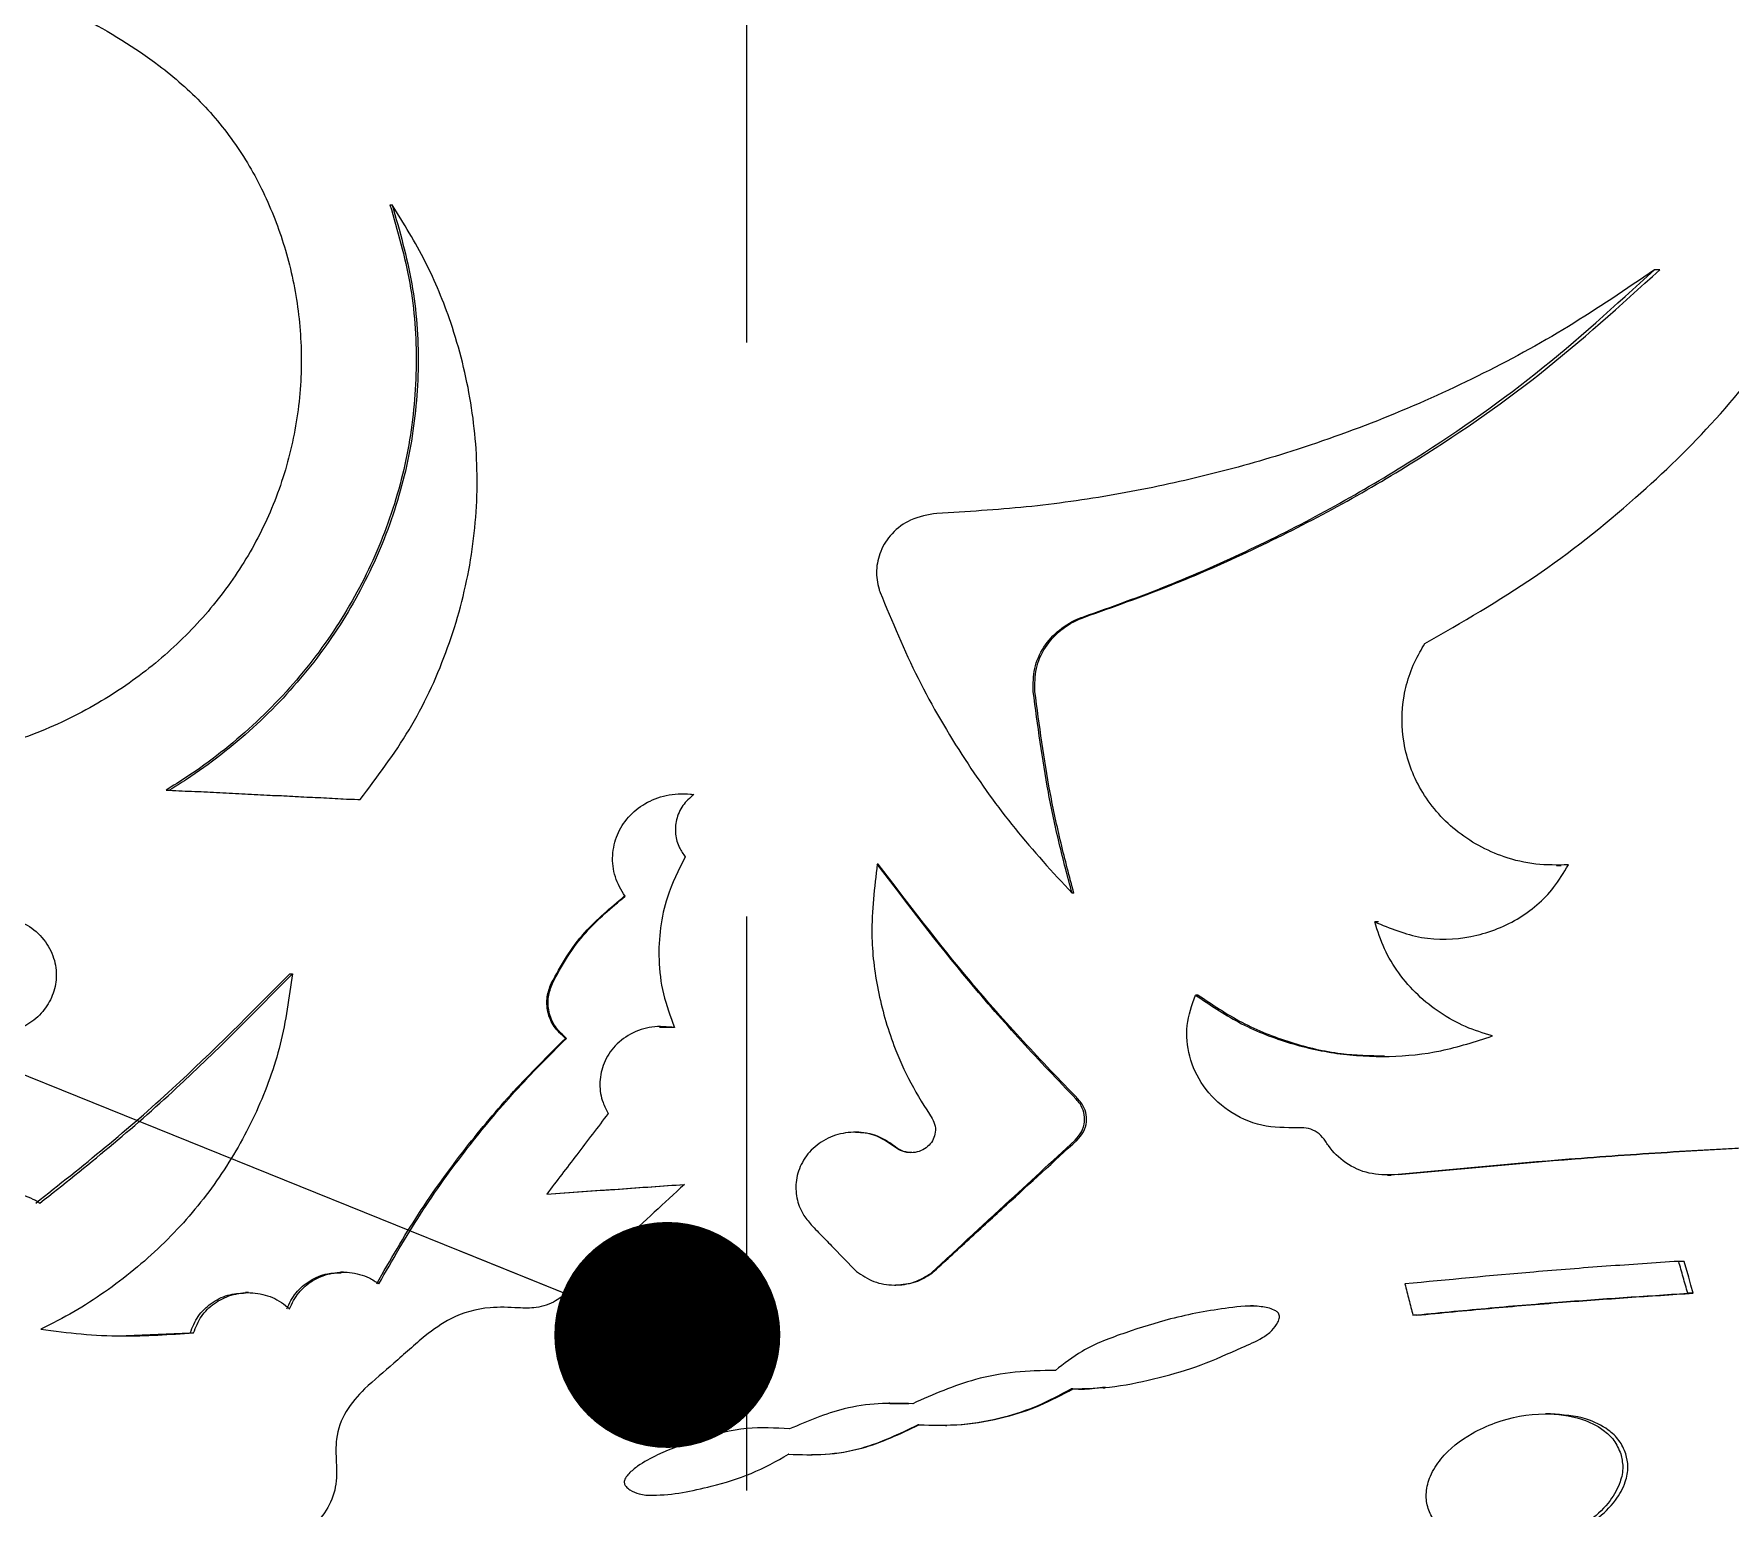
# Model space of a CAD drawing. Header units: millimetres. Extents: x 8 to 871, y 8 to 585.
# Drawn here: x 731.63 to 739.13, y 293.43 to 299.95 of the extents above; entities that cross this region are included whole.
import ezdxf

# ---------------------------------------------------------------- set-up
doc = ezdxf.new("R2010")
doc.units = ezdxf.units.MM
doc.linetypes.add('CENTERX2', pattern=[20.32, 12.7, -2.54, 2.54, -2.54])
doc.layers.add('CENTERLINE', color=4, linetype='CENTERX2')
doc.layers.add('TEXT', color=2, linetype='Continuous')
doc.layers.add('OUTLINE', color=7, linetype='Continuous', lineweight=25)
doc.dimstyles.new('SLDDIMSTYLE19', dxfattribs={"dimtxt": 0.18, "dimasz": 1, "dimexe": 0, "dimexo": 0.0625, "dimgap": 0, "dimtad": 0, "dimtih": 1, "dimtoh": 1, "dimdec": 0, "dimrnd": 1e-09, "dimzin": 0, "dimdsep": 46, "dimtxsty": 'Standard', "dimblk1": 'DOT', "dimblk2": 'DOT', "dimsah": 1, "dimcen": 0.09, "dimadec": 0, "dimazin": 0, "dimtfac": 1, "dimtdec": 0, "dimtofl": 0, "dimtmove": 0, "dimatfit": 3, "dimldrblk": 'DOT', "dimfxl": 0, "dimfrac": 2, "dimtolj": 1, "dimtzin": 0, "dimarcsym": 0})

# ---------------------------------------------------------------- blocks, each defined once
blk = doc.blocks.new('_Dot')
at = {"color": 0, "linetype": 'ByBlock', "lineweight": -2}
blk.add_line((-0.5, 0), (-1, 0), dxfattribs=at)
at = {"color": 0, "linetype": 'ByBlock', "const_width": 0.5}
blk.add_lwpolyline([(-0.25, 0, 1), (0.25, 0, 1)], format="xyb", close=True, dxfattribs=at)

msp = doc.modelspace()

# ---------------------------------------------------------------- linework, layer by layer
at = {"layer": 'CENTERLINE'}
msp.add_line((734.7799, 156.34842), (734.7799, 430.8663), dxfattribs=at)
at = {"layer": 'OUTLINE'}
for p, q in [((733.20086, 299.1977), (733.21008, 299.1977)), ((738.81822, 298.9096), (738.79464, 298.9096)), ((732.21099, 296.60771), (732.22601, 296.60771)), ((733.05888, 296.56571), (733.06895, 296.56571)), ((735.36021, 296.28031), (735.35682, 296.28031)), ((738.36098, 296.27468), (738.3822, 296.27468)), ((734.2375, 296.13784), (734.24067, 296.13784)), ((736.22666, 296.15131), (736.21819, 296.15131)), ((737.57343, 296.02463), (737.55709, 296.02463)), ((732.7573, 295.79497), (732.76914, 295.79497)), ((736.77612, 295.70092), (736.76443, 295.70092)), ((733.97695, 295.50913), (733.98164, 295.50913)), ((734.45772, 295.55726), (734.39315, 295.55653)), ((736.24578, 295.23974), (736.2372, 295.23974)), ((735.25989, 295.09385), (735.25707, 295.09385)), ((736.24081, 295.05918), (736.23226, 295.05918)), ((737.61328, 294.9034), (737.63047, 294.9034)), ((738.92631, 294.52254), (738.90203, 294.52254)), ((732.99491, 294.4746), (732.98406, 294.4746)), ((735.59786, 294.4695), (735.59307, 294.4695)), ((732.57534, 294.38406), (732.56192, 294.38406)), ((735.4341, 294.41786), (735.43803, 294.41786)), ((738.96646, 294.38162), (738.94194, 294.38162)), ((737.02136, 294.32534), (737.00814, 294.32534)), ((737.74347, 294.28424), (737.72611, 294.28424)), ((732.03418, 294.19427), (732.31724, 294.20623)), ((732.31724, 294.20623), (732.33166, 294.20623)), ((736.05766, 294.03868), (736.04995, 294.03868)), ((736.22214, 293.9584), (736.21369, 293.9584)), ((735.41185, 293.89498), (735.40805, 293.89498)), ((735.49601, 293.89282), (735.41183, 293.89266)), ((738.33484, 293.84757), (738.31388, 293.84757)), ((735.54069, 293.7991), (735.53623, 293.7991)), ((735.65891, 293.79696), (735.66425, 293.79696)), ((734.96504, 293.66877), (734.96396, 293.66877)), ((735.06732, 293.66622), (735.06906, 293.66622))]:
    msp.add_line(p, q, dxfattribs=at)
at = {"layer": 'OUTLINE', "flags": 128}
for points in [[(738.96646, 294.38162), (738.95639, 294.41699), (738.94631, 294.45235), (738.92631, 294.52254)], [(736.35541, 293.96272), (736.36031, 293.96272), (736.36476, 293.96272)], [(734.78273, 293.57778), (734.78274, 293.57778), (734.78275, 293.57778)]]:
    msp.add_lwpolyline(points, dxfattribs=at)
at = {"layer": 'OUTLINE'}
for points, knots in [([(731.48437, 300.20378), (731.60423, 300.14626), (731.84354, 300.03141), (732.14739, 299.84953), (732.37838, 299.64642), (732.54167, 299.44212), (732.66579, 299.21231), (732.75535, 298.96138), (732.80568, 298.69391), (732.81368, 298.41185), (732.77325, 298.12801), (732.68544, 297.85162), (732.55116, 297.59593), (732.37706, 297.36515), (732.1674, 297.16397), (731.9209, 296.99018), (731.64154, 296.85318), (731.33097, 296.75745), (731.00344, 296.71969), (730.66643, 296.74822), (730.33709, 296.83851), (730.12089, 296.91597), (730.01267, 296.95475)], [0, 0, 0, 0, 0.06523381, 0.13024217, 0.17270901, 0.21513839, 0.25750916, 0.2998999, 0.34500005, 0.39009304, 0.43737027, 0.48464378, 0.5313832, 0.57814328, 0.62571409, 0.67329371, 0.7255958, 0.7778864, 0.83234253, 0.88679585, 0.9433346, 1, 1, 1, 1]), ([(733.20086, 299.1977), (733.23413, 299.08264), (733.30066, 298.85254), (733.32656, 298.4924), (733.2938, 298.13407), (733.20143, 297.78622), (733.05224, 297.45945), (732.85089, 297.1565), (732.5994, 296.8872), (732.37614, 296.71067), (732.24101, 296.62643), (732.21099, 296.60771)], [0, 0, 0, 0, 0.1194675, 0.2389096, 0.3584066, 0.4779111, 0.5970648, 0.7162374, 0.8403758, 0.964541, 1, 1, 1, 1]), ([(733.21008, 299.1977), (733.24331, 299.08196), (733.30977, 298.85049), (733.33512, 298.48835), (733.30154, 298.12815), (733.20804, 297.77857), (733.05739, 297.45029), (732.85437, 297.14647), (732.60119, 296.87698), (732.38135, 296.70469), (732.25101, 296.62332), (732.22601, 296.60771)], [0, 0, 0, 0, 0.1202795, 0.2405352, 0.3608432, 0.4811593, 0.6011404, 0.7211396, 0.8457624, 0.9704117, 1, 1, 1, 1]), ([(733.06895, 296.56571), (733.14476, 296.66646), (733.29636, 296.86794), (733.45781, 297.21251), (733.55997, 297.57815), (733.59706, 297.95246), (733.56825, 298.32299), (733.48486, 298.65508), (733.36382, 298.94899), (733.26133, 299.11479), (733.21008, 299.1977)], [0, 0, 0, 0, 0.1336305, 0.2672177, 0.4010944, 0.5349638, 0.6642188, 0.7934944, 0.896736, 1, 1, 1, 1]), ([(738.79464, 298.9096), (738.66913, 298.82399), (738.4173, 298.6522), (738.01511, 298.43422), (737.597, 298.24674), (737.18711, 298.10098), (736.78971, 297.99039), (736.40642, 297.91096), (736.01627, 297.85514), (735.75252, 297.83954), (735.62064, 297.83174)], [0, 0, 0, 0, 0.13422467, 0.26931586, 0.4035423, 0.53860862, 0.65292722, 0.76724482, 0.88362068, 1, 1, 1, 1]), ([(736.26831, 297.37416), (736.39312, 297.41884), (736.64316, 297.50835), (737.00726, 297.66957), (737.3624, 297.85017), (737.78952, 298.10129), (738.28083, 298.44069), (738.62274, 298.75272), (738.79464, 298.9096)], [0, 0, 0, 0, 0.13329202, 0.26703536, 0.40032812, 0.53408132, 0.76575192, 1, 1, 1, 1]), ([(736.27706, 297.37416), (736.40196, 297.41859), (736.65216, 297.50761), (737.01666, 297.66788), (737.37234, 297.84736), (737.80215, 298.09801), (738.29823, 298.438), (738.64425, 298.75182), (738.81822, 298.9096)], [0, 0, 0, 0, 0.1327263, 0.2658936, 0.3986209, 0.5317992, 0.7645948, 1, 1, 1, 1]), ([(737.77929, 297.25563), (737.94352, 297.35043), (738.27198, 297.54003), (738.69904, 297.87998), (739.07558, 298.24359), (739.28152, 298.50577), (739.38506, 298.6376)], [0, 0, 0, 0, 0.2661057, 0.5322282, 0.7648022, 1, 1, 1, 1]), ([(735.62064, 297.83174), (735.58053, 297.82525), (735.50641, 297.81325), (735.41957, 297.74796), (735.36742, 297.66784), (735.34878, 297.58039), (735.35684, 297.51791), (735.36753, 297.4869), (735.36918, 297.48208)], [0, 0, 0, 0, 0.2403493, 0.444209, 0.6299455, 0.8031457, 0.9694737, 1, 1, 1, 1]), ([(735.36918, 297.48208), (735.42229, 297.3541), (735.52851, 297.09812), (735.73346, 296.7503), (735.96117, 296.43128), (736.13225, 296.24492), (736.21819, 296.15131)], [0, 0, 0, 0, 0.2612983, 0.5225875, 0.760189, 1, 1, 1, 1]), ([(736.04663, 297.04319), (736.04635, 297.07773), (736.0458, 297.14688), (736.0894, 297.24292), (736.16006, 297.32134), (736.22603, 297.35921), (736.26419, 297.3727), (736.26831, 297.37416)], [0, 0, 0, 0, 0.23934157, 0.47907626, 0.71662392, 0.96941366, 1, 1, 1, 1]), ([(736.05407, 297.04319), (736.05378, 297.07755), (736.0532, 297.14634), (736.09654, 297.24194), (736.16689, 297.32024), (736.23331, 297.35869), (736.27223, 297.37245), (736.27706, 297.37416)], [0, 0, 0, 0, 0.2375773, 0.4755361, 0.7116095, 0.9641744, 1, 1, 1, 1]), ([(738.41396, 296.27652), (738.36588, 296.27588), (738.26976, 296.27461), (738.1351, 296.30643), (738.01551, 296.35902), (737.91399, 296.42702), (737.82793, 296.51104), (737.73899, 296.63515), (737.67512, 296.81004), (737.67543, 297.02531), (737.72773, 297.17228), (737.77159, 297.24318), (737.77929, 297.25563)], [0, 0, 0, 0, 0.0996381, 0.1992134, 0.2845914, 0.3699433, 0.4513199, 0.5326708, 0.6848853, 0.827625, 0.9697274, 1, 1, 1, 1]), ([(736.21819, 296.15131), (736.19863, 296.22521), (736.15952, 296.37302), (736.09604, 296.66952), (736.06632, 296.89427), (736.04663, 297.04319)], [0, 0, 0, 0, 0.252284, 0.504569, 1, 1, 1, 1]), ([(736.22666, 296.15131), (736.20699, 296.22518), (736.16765, 296.37293), (736.1038, 296.66942), (736.07389, 296.89422), (736.05407, 297.04319)], [0, 0, 0, 0, 0.2522282, 0.5044578, 1, 1, 1, 1]), ([(732.21099, 296.60771), (732.28515, 296.60404), (732.43348, 296.59668), (732.71608, 296.58268), (732.92461, 296.57236), (733.05888, 296.56571)], [0, 0, 0, 0, 0.2625853, 0.5251705, 1, 1, 1, 1]), ([(732.22601, 296.60771), (732.30018, 296.60401), (732.4485, 296.59662), (732.72944, 296.58262), (732.93632, 296.57231), (733.06895, 296.56571)], [0, 0, 0, 0, 0.2641264, 0.5282518, 1, 1, 1, 1]), ([(734.24067, 296.13784), (734.22424, 296.16562), (734.19135, 296.2212), (734.18089, 296.3185), (734.20187, 296.41122), (734.25269, 296.49135), (734.32798, 296.55287), (734.42359, 296.58979), (734.49927, 296.59407), (734.53959, 296.58852), (734.54444, 296.58785)], [0, 0, 0, 0, 0.1381799, 0.2765367, 0.4106606, 0.5425771, 0.6791588, 0.8240548, 0.9788511, 1, 1, 1, 1]), ([(734.54444, 296.58785), (734.52724, 296.57255), (734.49277, 296.54191), (734.4651, 296.47846), (734.46073, 296.4128), (734.47639, 296.35519), (734.49772, 296.32496), (734.50707, 296.3117)], [0, 0, 0, 0, 0.2196607, 0.4399606, 0.6453849, 0.844473, 1, 1, 1, 1]), ([(734.50707, 296.3117), (734.47759, 296.25337), (734.42731, 296.15388), (734.3941, 295.9979), (734.38688, 295.85397), (734.40501, 295.70336), (734.4412, 295.60653), (734.45961, 295.55726)], [0, 0, 0, 0, 0.2490291, 0.4247364, 0.6055532, 0.7992661, 1, 1, 1, 1]), ([(735.35682, 296.28031), (735.34402, 296.17691), (735.32102, 295.99099), (735.35436, 295.71913), (735.41713, 295.49865), (735.50163, 295.30877), (735.5671, 295.20583), (735.60007, 295.15399)], [0, 0, 0, 0, 0.2636035, 0.4739775, 0.6904052, 0.8441074, 1, 1, 1, 1]), ([(736.2372, 295.23974), (736.15571, 295.32487), (735.99272, 295.49514), (735.69288, 295.83727), (735.48921, 296.10578), (735.35682, 296.28031)], [0, 0, 0, 0, 0.2592573, 0.5185157, 1, 1, 1, 1]), ([(736.24578, 295.23974), (736.16404, 295.32463), (736.00054, 295.49441), (735.69891, 295.83646), (735.49378, 296.10527), (735.36021, 296.28031)], [0, 0, 0, 0, 0.2586199, 0.5172411, 1, 1, 1, 1]), ([(737.55709, 296.02463), (737.62507, 295.99665), (737.76103, 295.94072), (737.98575, 295.9484), (738.19132, 296.02528), (738.33644, 296.14672), (738.39349, 296.24225), (738.41396, 296.27652)], [0, 0, 0, 0, 0.221328, 0.4426195, 0.6639, 0.8794315, 1, 1, 1, 1]), ([(733.91398, 295.75121), (733.93539, 295.79122), (733.97822, 295.87126), (734.08114, 296.0073), (734.17679, 296.08716), (734.2375, 296.13784)], [0, 0, 0, 0, 0.2675773, 0.5351899, 1, 1, 1, 1]), ([(733.91905, 295.75121), (733.94036, 295.79128), (733.983, 295.87142), (734.08531, 296.00739), (734.18043, 296.08725), (734.24067, 296.13784)], [0, 0, 0, 0, 0.2682246, 0.5364878, 1, 1, 1, 1]), ([(731.51597, 296.04306), (731.54697, 296.03203), (731.60906, 296.00993), (731.67999, 295.94086), (731.72064, 295.85688), (731.72841, 295.76919), (731.70697, 295.68724), (731.65987, 295.61617), (731.60862, 295.575), (731.57555, 295.55858), (731.5685, 295.55508)], [0, 0, 0, 0, 0.1512191, 0.3028016, 0.4440126, 0.574478, 0.7011071, 0.8285597, 0.9634616, 1, 1, 1, 1]), ([(738.07763, 295.5198), (738.03771, 295.53218), (737.95673, 295.55727), (737.84569, 295.61952), (737.74516, 295.69938), (737.66211, 295.79493), (737.59569, 295.9041), (737.5701, 295.98399), (737.55709, 296.02463)], [0, 0, 0, 0, 0.16505406, 0.33474416, 0.49986623, 0.67026348, 0.83230041, 1, 1, 1, 1]), ([(731.63394, 294.78049), (731.73694, 294.86202), (731.94295, 295.02507), (732.324, 295.3568), (732.58693, 295.62269), (732.7573, 295.79497)], [0, 0, 0, 0, 0.2603719, 0.5207453, 1, 1, 1, 1]), ([(731.65236, 294.78049), (731.75513, 294.86232), (731.96066, 295.02597), (732.33945, 295.35782), (732.60043, 295.62334), (732.76914, 295.79497)], [0, 0, 0, 0, 0.26121643, 0.52243364, 1, 1, 1, 1]), ([(732.76914, 295.79497), (732.75476, 295.69045), (732.726, 295.48139), (732.61726, 295.18271), (732.46314, 294.90638), (732.26423, 294.65626), (732.02509, 294.44051), (731.81489, 294.30173), (731.6875, 294.23749), (731.65639, 294.2218)], [0, 0, 0, 0, 0.1565961, 0.3132033, 0.4696108, 0.626056, 0.7869926, 0.9479722, 1, 1, 1, 1]), ([(733.97695, 295.50913), (733.95917, 295.52538), (733.92355, 295.55794), (733.89619, 295.62416), (733.89215, 295.6919), (733.90687, 295.73189), (733.91398, 295.75121)], [0, 0, 0, 0, 0.2648045, 0.5305864, 0.7732234, 1, 1, 1, 1]), ([(733.98164, 295.50913), (733.96395, 295.52541), (733.92851, 295.55802), (733.90134, 295.62428), (733.89735, 295.69195), (733.912, 295.73195), (733.91905, 295.75121)], [0, 0, 0, 0, 0.2646194, 0.5301656, 0.7737841, 1, 1, 1, 1]), ([(737.21827, 295.11334), (737.16402, 295.11347), (737.05546, 295.11372), (736.90642, 295.18203), (736.79373, 295.2909), (736.7318, 295.42529), (736.71803, 295.56887), (736.74883, 295.65652), (736.76443, 295.70092)], [0, 0, 0, 0, 0.1797375, 0.3596925, 0.5323086, 0.6931882, 0.8445737, 1, 1, 1, 1]), ([(736.76443, 295.70092), (736.82685, 295.65859), (736.95353, 295.57268), (737.16658, 295.48746), (737.3914, 295.43595), (737.62101, 295.42359), (737.85418, 295.44697), (738.00245, 295.49529), (738.07763, 295.5198)], [0, 0, 0, 0, 0.1631944, 0.3312062, 0.4943698, 0.6620903, 0.8286398, 1, 1, 1, 1]), ([(736.77612, 295.70092), (736.83921, 295.65836), (736.96726, 295.57196), (737.18249, 295.48749), (737.39611, 295.43632), (737.53656, 295.43325), (737.60108, 295.43184)], [0, 0, 0, 0, 0.2578064, 0.5232421, 0.7809911, 1, 1, 1, 1]), ([(733.14213, 294.4234), (733.20194, 294.52717), (733.32155, 294.7347), (733.52662, 295.01715), (733.74375, 295.27738), (733.89907, 295.43174), (733.97695, 295.50913)], [0, 0, 0, 0, 0.2612297, 0.5224634, 0.7605914, 1, 1, 1, 1]), ([(733.15173, 294.4234), (733.21127, 294.52732), (733.33036, 294.73515), (733.5344, 295.01773), (733.75019, 295.27777), (733.90435, 295.43187), (733.98164, 295.50913)], [0, 0, 0, 0, 0.2618015, 0.5236075, 0.7611687, 1, 1, 1, 1]), ([(734.45961, 295.55726), (734.4262, 295.56025), (734.35937, 295.56624), (734.26307, 295.53289), (734.18644, 295.47264), (734.13974, 295.39272), (734.12497, 295.30733), (734.13652, 295.23301), (734.15786, 295.19278), (734.1663, 295.17688)], [0, 0, 0, 0, 0.1643216, 0.3287062, 0.4897399, 0.6374611, 0.775577, 0.9113457, 1, 1, 1, 1]), ([(736.23226, 295.05918), (736.24254, 295.07083), (736.26316, 295.0942), (736.2754, 295.13859), (736.27261, 295.18195), (736.25763, 295.21591), (736.24295, 295.23303), (736.2372, 295.23974)], [0, 0, 0, 0, 0.2292792, 0.4599969, 0.6638487, 0.8683327, 1, 1, 1, 1]), ([(736.24081, 295.05918), (736.25113, 295.0708), (736.27183, 295.09411), (736.28418, 295.13842), (736.28144, 295.18166), (736.26648, 295.2157), (736.25168, 295.23289), (736.24578, 295.23974)], [0, 0, 0, 0, 0.2290436, 0.4595682, 0.6623184, 0.865523, 1, 1, 1, 1]), ([(734.1663, 295.17688), (734.14311, 295.14649), (734.09675, 295.08571), (734.00597, 294.9667), (733.9384, 294.87808), (733.894, 294.81985)], [0, 0, 0, 0, 0.2553616, 0.5107247, 1, 1, 1, 1]), ([(735.60007, 295.15399), (735.60509, 295.14319), (735.61519, 295.1215), (735.61363, 295.0863), (735.60203, 295.05457), (735.58048, 295.02924), (735.5508, 295.01021), (735.51503, 295.0015), (735.47656, 295.00457), (735.44917, 295.0169), (735.43589, 295.02733), (735.43285, 295.02972)], [0, 0, 0, 0, 0.1199676, 0.2410344, 0.3471561, 0.4599151, 0.573245, 0.7015488, 0.827748, 0.9606741, 1, 1, 1, 1]), ([(735.43285, 295.02972), (735.40372, 295.04953), (735.34895, 295.08678), (735.2506, 295.09847), (735.15878, 295.08151), (735.07845, 295.0344), (735.02144, 294.96478), (734.99454, 294.88384), (734.99656, 294.8031), (735.02224, 294.73432), (735.0516, 294.69933), (735.06448, 294.68398)], [0, 0, 0, 0, 0.1358482, 0.2554419, 0.3757421, 0.4959374, 0.611471, 0.7199872, 0.8221664, 0.9219827, 1, 1, 1, 1]), ([(735.4367, 295.02972), (735.40753, 295.05001), (735.35402, 295.08723), (735.28922, 295.0912), (735.25975, 295.09301)], [0, 0, 0, 0, 0.5451516, 1, 1, 1, 1]), ([(735.59307, 294.4695), (735.64802, 294.52019), (735.75791, 294.62159), (735.97098, 294.81815), (736.12909, 294.96401), (736.23226, 295.05918)], [0, 0, 0, 0, 0.2578897, 0.5157801, 1, 1, 1, 1]), ([(735.59786, 294.4695), (735.65295, 294.52003), (735.76314, 294.6211), (735.97747, 294.81767), (736.13669, 294.96369), (736.24081, 295.05918)], [0, 0, 0, 0, 0.2570711, 0.51414216, 1, 1, 1, 1]), ([(737.33982, 295.05396), (737.33112, 295.06544), (737.3137, 295.08841), (737.27522, 295.10879), (737.24211, 295.11464), (737.22329, 295.11362), (737.21827, 295.11334)], [0, 0, 0, 0, 0.3009167, 0.6024469, 0.8937954, 1, 1, 1, 1]), ([(737.64508, 294.90487), (737.6071, 294.90498), (737.53107, 294.90518), (737.42703, 294.95315), (737.36699, 295.01063), (737.34381, 295.0476), (737.33982, 295.05396)], [0, 0, 0, 0, 0.3165573, 0.6336014, 0.9369545, 1, 1, 1, 1]), ([(735.51001, 295.00431), (735.50075, 295.00446), (735.4782, 295.00482), (735.45343, 295.01674), (735.43986, 295.02727), (735.4367, 295.02972)], [0, 0, 0, 0, 0.3482201, 0.8483392, 1, 1, 1, 1]), ([(739.28575, 295.02944), (739.14111, 295.02161), (738.85183, 295.00595), (738.30486, 294.9675), (737.90256, 294.92931), (737.64508, 294.90487)], [0, 0, 0, 0, 0.264707, 0.5294143, 1, 1, 1, 1]), ([(739.29435, 295.02843), (739.15568, 295.02096), (738.87237, 295.00571), (738.32817, 294.9677), (737.92264, 294.92946), (737.66195, 294.90487)], [0, 0, 0, 0, 0.2550683, 0.521127, 1, 1, 1, 1]), ([(731.22301, 294.58885), (731.22825, 294.61714), (731.23872, 294.67371), (731.28901, 294.74598), (731.35913, 294.79947), (731.44611, 294.82899), (731.54152, 294.82923), (731.61143, 294.80601), (731.64569, 294.78465), (731.65236, 294.78049)], [0, 0, 0, 0, 0.1516067, 0.3031772, 0.4564613, 0.6163208, 0.7849499, 0.958121, 1, 1, 1, 1]), ([(733.894, 294.81985), (733.94768, 294.82365), (734.05502, 294.83124), (734.25805, 294.8456), (734.40742, 294.85616), (734.5031, 294.86292)], [0, 0, 0, 0, 0.2643934, 0.528787, 1, 1, 1, 1]), ([(733.8943, 294.82024), (733.94613, 294.82388), (734.05164, 294.8313), (734.25403, 294.84553), (734.40459, 294.85611), (734.50147, 294.86292)], [0, 0, 0, 0, 0.2561594, 0.5213996, 1, 1, 1, 1]), ([(734.5031, 294.86292), (734.45872, 294.82186), (734.36995, 294.73974), (734.19788, 294.58051), (734.07023, 294.46234), (733.98694, 294.38523)], [0, 0, 0, 0, 0.2578827, 0.5157659, 1, 1, 1, 1]), ([(735.06448, 294.68398), (735.08158, 294.66634), (735.11577, 294.63105), (735.18226, 294.56243), (735.23165, 294.51145), (735.26395, 294.47811)], [0, 0, 0, 0, 0.2570909, 0.5141792, 1, 1, 1, 1]), ([(738.90203, 294.52254), (738.79526, 294.51546), (738.58172, 294.50128), (738.17803, 294.4696), (737.88116, 294.44081), (737.6911, 294.42239)], [0, 0, 0, 0, 0.2646191, 0.5292377, 1, 1, 1, 1]), ([(738.94194, 294.38162), (738.9386, 294.39341), (738.93193, 294.417), (738.91862, 294.46398), (738.90866, 294.49916), (738.90203, 294.52254)], [0, 0, 0, 0, 0.2510797, 0.5021614, 1, 1, 1, 1]), ([(732.74412, 294.3123), (732.75618, 294.33714), (732.78029, 294.38681), (732.84548, 294.44008), (732.91591, 294.47129), (732.96411, 294.47146), (732.98432, 294.47153)], [0, 0, 0, 0, 0.26654109, 0.53293766, 0.804187, 1, 1, 1, 1]), ([(732.75604, 294.3123), (732.76805, 294.33712), (732.79205, 294.38675), (732.85701, 294.44084), (732.93582, 294.47283), (733.02343, 294.47777), (733.09831, 294.45799), (733.13755, 294.43258), (733.15173, 294.4234)], [0, 0, 0, 0, 0.1730356, 0.3460049, 0.5213866, 0.7047302, 0.8933499, 1, 1, 1, 1]), ([(735.26395, 294.47811), (735.28911, 294.46119), (735.33951, 294.42731), (735.43105, 294.41365), (735.52, 294.42497), (735.5696, 294.45519), (735.59307, 294.4695)], [0, 0, 0, 0, 0.2550638, 0.5106771, 0.7684303, 1, 1, 1, 1]), ([(735.43791, 294.41829), (735.46812, 294.42047), (735.52568, 294.42463), (735.57461, 294.45505), (735.59786, 294.4695)], [0, 0, 0, 0, 0.5247705, 1, 1, 1, 1]), ([(732.31724, 294.20623), (732.32735, 294.23153), (732.34757, 294.28211), (732.40789, 294.33956), (732.4813, 294.37747), (732.53556, 294.38119), (732.56215, 294.38301)], [0, 0, 0, 0, 0.249957, 0.4997458, 0.7549475, 1, 1, 1, 1]), ([(732.33166, 294.20623), (732.34174, 294.23155), (732.36188, 294.28217), (732.4221, 294.3402), (732.49747, 294.3773), (732.584, 294.38875), (732.6719, 294.37127), (732.72819, 294.3382), (732.75306, 294.31508), (732.75604, 294.3123)], [0, 0, 0, 0, 0.1554233, 0.3107652, 0.4688329, 0.6333879, 0.8045573, 0.9765518, 1, 1, 1, 1]), ([(733.98694, 294.38523), (733.96976, 294.37177), (733.92871, 294.3396), (733.8519, 294.31335), (733.79496, 294.3156), (733.7684, 294.31664)], [0, 0, 0, 0, 0.2773107, 0.6629342, 1, 1, 1, 1]), ([(737.6911, 294.42239), (737.69403, 294.41084), (737.69989, 294.38773), (737.71156, 294.34168), (737.7203, 294.30719), (737.72611, 294.28424)], [0, 0, 0, 0, 0.2508574, 0.5017172, 1, 1, 1, 1]), ([(737.72611, 294.28424), (737.83344, 294.2946), (738.04811, 294.31532), (738.45348, 294.3495), (738.75136, 294.36909), (738.94194, 294.38162)], [0, 0, 0, 0, 0.2647975, 0.5295936, 1, 1, 1, 1]), ([(737.74347, 294.28424), (737.85081, 294.29454), (738.06548, 294.31514), (738.47325, 294.34936), (738.7735, 294.369), (738.96646, 294.38162)], [0, 0, 0, 0, 0.2632563, 0.5265115, 1, 1, 1, 1]), ([(733.7684, 294.31664), (733.72677, 294.31878), (733.62499, 294.32399), (733.47832, 294.28331), (733.39313, 294.22053), (733.35649, 294.19353)], [0, 0, 0, 0, 0.28292645, 0.69160127, 1, 1, 1, 1]), ([(736.21369, 293.9584), (736.27866, 293.95983), (736.41033, 293.96274), (736.60198, 294.00698), (736.79157, 294.05972), (736.93999, 294.12917), (737.04777, 294.17426), (737.10231, 294.21327), (737.12636, 294.24596), (737.13578, 294.2702), (737.13565, 294.28408), (737.13225, 294.29268), (737.12448, 294.30106), (737.09971, 294.31431), (737.02732, 294.32975), (736.87177, 294.31387), (736.67052, 294.27694), (736.45502, 294.20795), (736.27663, 294.14326), (736.18292, 294.07003), (736.14466, 294.04013)], [0, 0, 0, 0, 0.0936898, 0.1898771, 0.2832483, 0.3776674, 0.426367, 0.4518868, 0.4733954, 0.4841868, 0.4886478, 0.4931466, 0.4971906, 0.5049265, 0.5333092, 0.6027414, 0.7290374, 0.829053, 0.9302088, 1, 1, 1, 1]), ([(731.65639, 294.2218), (731.71591, 294.2142), (731.83496, 294.19901), (732.06068, 294.18784), (732.22616, 294.19907), (732.33166, 294.20623)], [0, 0, 0, 0, 0.2660125, 0.5320281, 1, 1, 1, 1]), ([(733.35649, 294.19353), (733.33338, 294.17331), (733.28716, 294.13288), (733.19771, 294.05462), (733.1314, 293.99657), (733.08818, 293.95875)], [0, 0, 0, 0, 0.2583502, 0.5166987, 1, 1, 1, 1]), ([(736.14466, 294.04013), (736.08512, 294.03896), (735.96602, 294.03662), (735.74996, 293.9976), (735.60444, 293.93311), (735.5136, 293.89285)], [0, 0, 0, 0, 0.2730769, 0.5462379, 1, 1, 1, 1]), ([(733.08818, 293.95875), (733.05863, 293.92713), (732.99944, 293.86381), (732.9583, 293.74568), (732.96185, 293.66813), (732.96341, 293.63387)], [0, 0, 0, 0, 0.35755665, 0.7161323, 1, 1, 1, 1]), ([(735.53623, 293.7991), (735.60037, 293.79763), (735.72866, 293.79468), (735.90782, 293.82814), (736.07132, 293.88151), (736.16592, 293.9326), (736.21369, 293.9584)], [0, 0, 0, 0, 0.27197596, 0.54399213, 0.76976914, 1, 1, 1, 1]), ([(735.54069, 293.7991), (735.60482, 293.79762), (735.73309, 293.79466), (735.91292, 293.82776), (736.07783, 293.88099), (736.17372, 293.93243), (736.22214, 293.9584)], [0, 0, 0, 0, 0.27048429, 0.54100831, 0.7682511, 1, 1, 1, 1]), ([(736.22214, 293.9584), (736.23903, 293.95768), (736.28663, 293.95567), (736.33384, 293.96258), (736.3643, 293.96704)], [0, 0, 0, 0, 0.3548712, 1, 1, 1, 1]), ([(735.5136, 293.89285), (735.46277, 293.89421), (735.36109, 293.89691), (735.17412, 293.86949), (735.04799, 293.81532), (734.96879, 293.78131)], [0, 0, 0, 0, 0.2711679, 0.5423701, 1, 1, 1, 1]), ([(738.64588, 293.67097), (738.63694, 293.69159), (738.61911, 293.73274), (738.55855, 293.78773), (738.45633, 293.83705), (738.2899, 293.85708), (738.12292, 293.82601), (737.96639, 293.75487), (737.86375, 293.67537), (737.80198, 293.57812), (737.78186, 293.50398), (737.78815, 293.43619), (737.8152, 293.37765), (737.8684, 293.32175), (737.96343, 293.27033), (738.12072, 293.24343), (738.28184, 293.26566), (738.41876, 293.31848), (738.51723, 293.37773), (738.59724, 293.45384), (738.64359, 293.53707), (738.659, 293.61051), (738.65, 293.65199), (738.64588, 293.67097)], [0, 0, 0, 0, 0.0289286, 0.0577302, 0.1042956, 0.1752455, 0.2727808, 0.3214212, 0.3987596, 0.437109, 0.4692636, 0.4965433, 0.5238114, 0.5515026, 0.595644, 0.6621387, 0.756328, 0.803803, 0.8527394, 0.9052277, 0.9453327, 0.9749826, 1, 1, 1, 1]), ([(738.66867, 293.67097), (738.6597, 293.69156), (738.6418, 293.73265), (738.58101, 293.78744), (738.47915, 293.83786), (738.38877, 293.84358), (738.33462, 293.84701)], [0, 0, 0, 0, 0.1655039, 0.3302638, 0.5987076, 1, 1, 1, 1]), ([(734.96879, 293.78131), (734.90539, 293.78493), (734.77192, 293.79257), (734.57592, 293.74009), (734.41429, 293.68388), (734.30895, 293.62784), (734.26303, 293.59005), (734.24409, 293.56775), (734.23788, 293.55408), (734.23653, 293.5447), (734.23882, 293.53507), (734.24677, 293.52306), (734.26777, 293.5067), (734.30758, 293.48895), (734.43175, 293.48466), (734.5984, 293.5186), (734.80157, 293.57813), (734.90983, 293.63856), (734.96396, 293.66877)], [0, 0, 0, 0, 0.1198987, 0.2523731, 0.380953, 0.4452187, 0.4774254, 0.4935233, 0.5001993, 0.5056907, 0.511191, 0.5186046, 0.5325668, 0.5611697, 0.5997676, 0.7653183, 0.8826492, 1, 1, 1, 1]), ([(734.96396, 293.66877), (735.01813, 293.66729), (735.12647, 293.66433), (735.32407, 293.69695), (735.45468, 293.75983), (735.53623, 293.7991)], [0, 0, 0, 0, 0.2730356, 0.5461122, 1, 1, 1, 1]), ([(734.96504, 293.66877), (735.0192, 293.66729), (735.12753, 293.66431), (735.32625, 293.69661), (735.45803, 293.75959), (735.54069, 293.7991)], [0, 0, 0, 0, 0.2715378, 0.5431145, 1, 1, 1, 1]), ([(732.96341, 293.63387), (732.96447, 293.59684), (732.96659, 293.52278), (732.92473, 293.41871), (732.87513, 293.36687), (732.85106, 293.34172)], [0, 0, 0, 0, 0.3397066, 0.6796029, 1, 1, 1, 1]), ([(738.14469, 293.25689), (738.20971, 293.26084), (738.31242, 293.26707), (738.44295, 293.32004), (738.54151, 293.37946), (738.62078, 293.45531), (738.66663, 293.53788), (738.68182, 293.61092), (738.6728, 293.65211), (738.66867, 293.67097)], [0, 0, 0, 0, 0.2568953, 0.4058295, 0.5545183, 0.7126712, 0.8344075, 0.9241393, 1, 1, 1, 1])]:
    msp.add_open_spline(points, degree=3, knots=knots, dxfattribs=at)

# ---------------------------------------------------------------- leaders
at = {"layer": 'TEXT'}
for points in [[(734.42773, 294.19696), (667.70716, 321.16175)], [(734.45839, 289.62909), (667.70716, 321.16175)], [(734.17115, 282.40017), (667.70716, 321.16175)], [(734.20042, 275.71691), (667.70716, 321.16175)], [(757.65695, 265.27745), (667.70716, 321.16175)], [(759.84703, 278.33673), (667.70716, 321.16175)]]:
    msp.add_leader(points, dimstyle='SLDDIMSTYLE19', dxfattribs=at)

doc.saveas('drawing.dxf')
